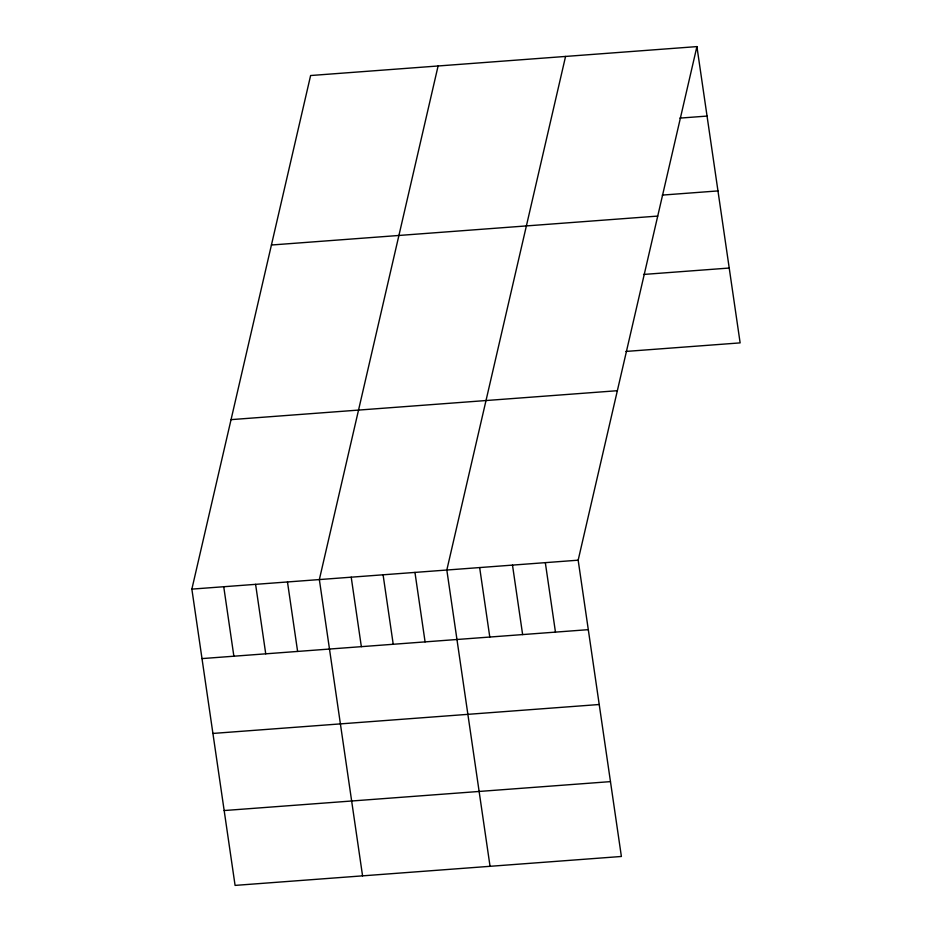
<?xml version="1.0" encoding="UTF-8"?>
<svg xmlns="http://www.w3.org/2000/svg" width="932" height="932" viewBox="0 0 932 932"><rect width="100%" height="100%" fill="white"/><g stroke="black" fill="none" stroke-linecap="round" stroke-linejoin="round"><path stroke-width="1.4" d="M696.915 46.6L578.166 560.19L621.388 856.473L235.085 885.4L191.864 589.117L310.612 75.527L696.915 46.6L740.136 342.883L625.92 351.434M438.098 65.986L319.35 579.564L362.571 875.859M565.573 56.433L446.824 570.023L490.046 866.306M679.917 118.108L707.05 116.081M662.291 195.091L717.966 190.92M271.433 245.011L657.724 216.084M643.558 274.451L729.208 268.043M231.054 419.633L617.345 390.706M191.864 589.117L578.166 560.19M201.999 658.598L588.302 629.659M212.927 733.437L599.218 704.51M224.169 810.549L610.46 781.622M545.325 562.648L555.46 632.129M512.495 565.107L522.631 634.587M479.654 567.565L489.789 637.045M414.95 572.411L425.085 641.892M383.087 574.799L393.222 644.268M351.213 577.188L361.348 646.657M287.475 581.952L297.611 651.433M255.601 584.341L265.736 653.821M223.738 586.729L233.874 656.21"/></g></svg>
